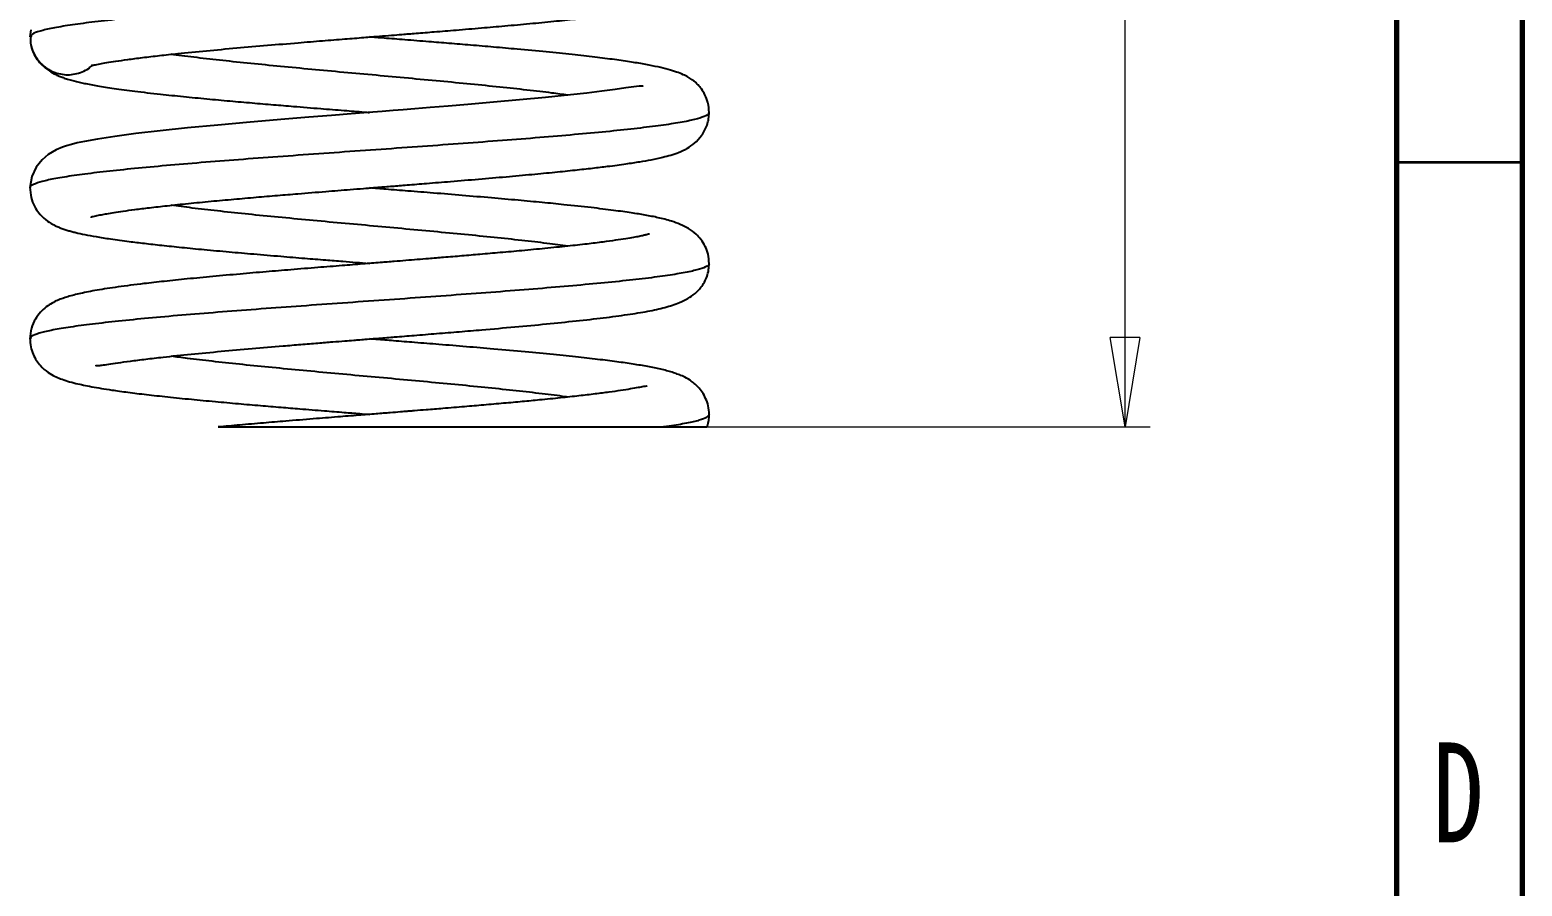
# Model space of a CAD drawing. Header units: millimetres. Extents: x 15 to 205, y 5 to 292.
# Drawn here: x 145.7 to 205, y 169.7 to 203.8 of the extents above; entities that cross this region are included whole.
import ezdxf

# ---------------------------------------------------------------- set-up
doc = ezdxf.new("R2010")
doc.units = ezdxf.units.MM
doc.styles.add('SLDTEXTSTYLE1', font='TXT', dxfattribs={"width": 0.75})
doc.dimstyles.new('SLDDIMSTYLE1', dxfattribs={"dimtxt": 3.5, "dimasz": 3.556, "dimexe": 0, "dimexo": 0.0625, "dimgap": 0.875, "dimtad": 1, "dimrnd": 1e-09, "dimzin": 4, "dimdsep": 46, "dimtxsty": 'SLDTEXTSTYLE1', "dimblk1": 'CLOSED', "dimblk2": 'CLOSED', "dimsah": 1, "dimcen": 0.09, "dimadec": 0, "dimazin": 1, "dimtfac": 1, "dimtofl": 0, "dimtmove": 0, "dimatfit": 3, "dimldrblk": 'CLOSED', "dimfxl": 1, "dimfrac": 2, "dimtolj": 1, "dimtzin": 12, "dimarcsym": 0})

# ---------------------------------------------------------------- blocks, each defined once
blk = doc.blocks.new('_Closed')
at = {"color": 0, "linetype": 'ByBlock', "lineweight": -2}
for p, q in [((-1, 0.166667), (0, 0)), ((-1, 0.166667), (-1, -0.166667)), ((0, 0), (-1, -0.166667)), ((0, 0), (-1, 0))]:
    blk.add_line(p, q, dxfattribs=at)
blk = doc.blocks.new('_D_1')
at = {"color": 7, "linetype": 'Continuous', "lineweight": 0, "transparency": 16777216}
for p, q in [((173.598, 260.981), (190.213, 260.981)), ((189.213, 187.981), (189.213, 260.981)), ((171.873, 187.981), (190.213, 187.981))]:
    blk.add_line(p, q, dxfattribs=at)
at = {"color": 7, "linetype": 'Continuous', "lineweight": 18, "transparency": 16777216, "xscale": 3.556, "yscale": 3.556}
for p, rotation in [((189.213, 260.981, 0.069), 90.00000000000043), ((189.213, 187.981, 0.069), 270.0000000000004)]:
    blk.add_blockref('_Closed', p, dxfattribs=dict(at, rotation=rotation))
at = {"color": 7, "linetype": 'Continuous', "lineweight": 18, "transparency": 16777216, "insert": (184.701, 220.486), "char_height": 3.5, "attachment_point": 1, "rotation": 90, "style": 'SLDTEXTSTYLE1'}
blk.add_mtext('73.00', dxfattribs=at)

msp = doc.modelspace()

# ---------------------------------------------------------------- linework, layer by layer
at = {"color": 7, "linetype": 'Continuous', "lineweight": 70}
for p, q in [((205, 292), (205, 5)), ((200, 287), (200, 10))]:
    msp.add_line(p, q, dxfattribs=at)
at = {"color": 7, "linetype": 'Continuous', "lineweight": 25}
msp.add_line((145.712, 203.764), (145.683, 203.481), dxfattribs=at)
at = {"color": 7, "linetype": 'Continuous', "lineweight": 35}
msp.add_line((200, 198.5), (205, 198.5), dxfattribs=at)
at = {"color": 7, "linetype": 'Continuous', "lineweight": 25, "flags": 128}
msp.add_lwpolyline([(170.044, 201.511), (170.047, 201.523), (169.896, 201.532), (169.681, 201.504), (169.365, 201.456), (168.945, 201.395), (168.417, 201.325), (167.814, 201.251), (167.176, 201.18), (166.174, 201.077), (165.142, 200.978), (164.108, 200.885), (163.093, 200.798), (162.308, 200.733), (161.587, 200.673), (160.987, 200.625), (160.515, 200.587), (160.118, 200.555), (159.679, 200.52), (159.123, 200.476), (158.452, 200.422), (157.667, 200.36), (156.773, 200.288), (155.819, 200.21), (154.441, 200.093), (153.147, 199.979), (151.951, 199.865), (150.864, 199.753), (149.894, 199.641), (149.051, 199.531), (148.371, 199.426), (147.844, 199.329), (147.563, 199.268), (147.328, 199.209), (147.129, 199.151), (146.969, 199.096), (146.721, 198.99), (146.41, 198.804), (146.161, 198.593), (145.93, 198.303), (145.755, 197.93), (145.683, 197.481), (145.683, 197.481)], dxfattribs=at)
at = {"color": 7, "linetype": 'Continuous', "lineweight": 25}
for points, knots in [([(172.658, 206.482), (172.66, 206.458), (172.667, 206.395), (172.451, 206.293), (172.034, 206.176), (171.416, 206.059), (170.617, 205.942), (169.644, 205.824), (168.514, 205.707), (167.245, 205.59), (165.853, 205.473), (164.361, 205.356), (162.792, 205.238), (161.168, 205.121), (159.515, 205.004), (157.856, 204.887), (156.217, 204.77), (154.623, 204.652), (153.097, 204.535), (151.664, 204.418), (150.343, 204.301), (149.155, 204.184), (148.117, 204.067), (147.248, 203.949), (146.553, 203.832), (146.063, 203.715), (145.796, 203.624), (145.761, 203.573), (145.752, 203.561)], [0, 0, 0, 0, 0.024482, 0.064597, 0.104714, 0.144834, 0.18495, 0.225066, 0.265187, 0.305303, 0.345419, 0.385539, 0.425656, 0.465771, 0.505891, 0.546009, 0.586123, 0.626243, 0.666361, 0.706476, 0.746595, 0.786714, 0.826828, 0.866947, 0.907067, 0.947181, 0.9873, 1, 1, 1, 1]), ([(148.149, 202.364), (148.147, 202.362), (148.124, 202.339), (148.232, 202.372), (148.427, 202.404), (148.734, 202.461), (149.097, 202.519), (149.569, 202.587), (150.151, 202.663), (150.818, 202.742), (151.655, 202.832), (152.671, 202.933), (153.874, 203.043), (155.1, 203.149), (156.248, 203.245), (157.282, 203.329), (158.156, 203.399), (158.913, 203.459), (159.531, 203.508), (160.034, 203.548), (160.518, 203.587), (161.085, 203.632), (161.806, 203.691), (162.677, 203.762), (163.617, 203.841), (164.597, 203.926), (165.563, 204.014), (166.502, 204.104), (167.364, 204.193), (168.134, 204.279), (168.92, 204.377), (169.683, 204.486), (170.383, 204.608), (170.945, 204.736), (171.381, 204.863), (171.815, 205.05), (172.167, 205.303), (172.408, 205.591), (172.555, 205.852), (172.663, 206.158), (172.675, 206.393), (172.681, 206.51)], [0, 0, 0, 0, 0.002286, 0.027451, 0.056954, 0.079087, 0.103197, 0.129282, 0.157323, 0.185797, 0.213598, 0.254002, 0.292839, 0.330093, 0.36574, 0.393088, 0.41808, 0.439161, 0.456319, 0.469546, 0.481076, 0.496834, 0.517143, 0.542016, 0.571469, 0.599532, 0.630788, 0.66262, 0.693092, 0.72222, 0.750013, 0.789204, 0.82543, 0.858707, 0.889127, 0.917747, 0.94539, 0.959052, 0.972685, 0.986327, 1, 1, 1, 1]), ([(145.734, 203.561), (145.721, 203.507), (145.692, 203.388), (145.703, 203.27), (145.709, 203.205)], [0, 0, 0, 0, 0.449271, 1, 1, 1, 1]), ([(172.682, 200.481), (172.671, 200.613), (172.652, 200.86), (172.529, 201.173), (172.387, 201.408), (172.267, 201.551), (172.175, 201.644), (172.095, 201.716), (171.99, 201.797), (171.841, 201.891), (171.64, 201.991), (171.38, 202.092), (171.05, 202.193), (170.651, 202.292), (170.169, 202.39), (169.595, 202.486), (168.919, 202.583), (168.133, 202.682), (167.229, 202.783), (166.199, 202.888), (165.147, 202.986), (164.135, 203.076), (163.227, 203.153), (162.366, 203.225), (161.492, 203.296), (160.629, 203.365), (159.841, 203.428), (159.374, 203.465), (159.182, 203.481)], [0, 0, 0, 0, 0.023612, 0.044152, 0.061618, 0.076127, 0.082456, 0.090707, 0.108878, 0.134133, 0.166455, 0.205768, 0.246503, 0.291618, 0.33987, 0.391255, 0.445786, 0.503477, 0.564339, 0.628394, 0.695684, 0.74762, 0.796339, 0.841086, 0.881875, 0.930125, 0.971389, 1, 1, 1, 1]), ([(145.711, 203.197), (145.739, 203.084), (145.793, 202.869), (145.958, 202.592), (146.172, 202.343), (146.425, 202.142), (146.684, 201.995), (146.882, 201.907), (147.048, 201.847), (147.23, 201.788), (147.49, 201.716), (147.858, 201.632), (148.378, 201.535), (149.036, 201.432), (149.861, 201.322), (150.789, 201.216), (151.759, 201.115), (152.689, 201.025), (153.606, 200.941), (154.493, 200.863), (155.339, 200.791), (156.246, 200.716), (157.184, 200.64), (158.125, 200.565), (158.775, 200.513), (159.111, 200.486), (159.182, 200.481)], [0, 0, 0, 0, 0.03567, 0.067612, 0.095815, 0.131256, 0.158801, 0.178963, 0.198221, 0.2202, 0.244901, 0.290074, 0.34219, 0.401235, 0.46721, 0.540002, 0.600233, 0.656709, 0.709456, 0.758506, 0.803881, 0.845596, 0.901328, 0.948916, 0.989197, 1, 1, 1, 1]), ([(145.712, 203.197), (145.712, 203.194), (145.722, 203.094), (145.794, 202.904), (145.927, 202.642), (146.115, 202.413), (146.344, 202.226), (146.606, 202.088), (146.889, 202.001), (147.183, 201.971), (147.477, 202.001), (147.759, 202.089), (147.991, 202.205), (148.111, 202.31), (148.157, 202.35)], [0, 0, 0, 0, 0.00273, 0.09671, 0.19069, 0.284472, 0.378254, 0.472232, 0.566209, 0.65999, 0.753771, 0.847749, 0.941726, 1, 1, 1, 1]), ([(167.064, 201.168), (166.855, 201.197), (166.361, 201.264), (165.451, 201.371), (164.371, 201.488), (163.21, 201.606), (161.99, 201.723), (160.727, 201.84), (159.441, 201.957), (158.151, 202.074), (156.876, 202.192), (155.636, 202.309), (154.45, 202.426), (153.332, 202.543), (152.315, 202.66), (151.634, 202.743), (151.333, 202.788), (151.299, 202.793)], [0, 0, 0, 0, 0.052818, 0.124959, 0.1971, 0.269249, 0.341391, 0.413531, 0.48568, 0.557823, 0.629962, 0.70211, 0.774255, 0.846393, 0.91854, 0.990686, 1, 1, 1, 1]), ([(172.657, 200.48), (172.663, 200.464), (172.684, 200.41), (172.509, 200.317), (172.135, 200.199), (171.554, 200.082), (170.791, 199.965), (169.852, 199.848), (168.751, 199.731), (167.509, 199.613), (166.14, 199.496), (164.666, 199.379), (163.111, 199.262), (161.496, 199.145), (159.846, 199.027), (158.187, 198.91), (156.542, 198.793), (154.937, 198.676), (153.396, 198.559), (151.941, 198.442), (150.597, 198.324), (149.381, 198.207), (148.312, 198.09), (147.407, 197.973), (146.68, 197.856), (146.135, 197.738), (145.806, 197.621), (145.664, 197.535), (145.694, 197.488), (145.7, 197.48)], [0, 0, 0, 0, 0.015332, 0.054396, 0.093456, 0.132521, 0.171585, 0.210645, 0.24971, 0.288775, 0.327835, 0.366899, 0.405964, 0.445024, 0.484088, 0.523154, 0.562214, 0.601277, 0.640343, 0.679404, 0.718466, 0.757532, 0.796594, 0.835655, 0.874721, 0.913784, 0.952844, 0.99191, 1, 1, 1, 1]), ([(148.097, 196.336), (148.098, 196.334), (148.1, 196.331), (148.13, 196.335), (148.186, 196.346), (148.282, 196.368), (148.394, 196.392), (148.55, 196.423), (148.749, 196.46), (149.034, 196.507), (149.401, 196.563), (149.867, 196.626), (150.445, 196.698), (151.149, 196.778), (151.967, 196.863), (152.857, 196.95), (153.764, 197.033), (154.65, 197.11), (155.503, 197.183), (156.425, 197.259), (157.388, 197.337), (158.263, 197.407), (158.894, 197.458), (159.287, 197.489), (159.57, 197.511), (159.819, 197.531), (160.181, 197.56), (160.735, 197.604), (161.512, 197.667), (162.466, 197.745), (163.526, 197.833), (164.61, 197.927), (165.625, 198.019), (166.539, 198.107), (167.341, 198.19), (168.037, 198.267), (168.72, 198.349), (169.356, 198.434), (169.922, 198.521), (170.395, 198.604), (170.807, 198.692), (171.172, 198.79), (171.466, 198.888), (171.786, 199.032), (172.113, 199.254), (172.399, 199.555), (172.582, 199.901), (172.671, 200.232), (172.678, 200.417), (172.681, 200.51)], [0, 0, 0, 0, 0.007182, 0.016571, 0.033261, 0.047097, 0.058015, 0.067474, 0.082331, 0.099877, 0.120123, 0.143078, 0.168755, 0.197167, 0.228299, 0.259428, 0.288652, 0.315963, 0.341347, 0.364792, 0.396299, 0.423406, 0.438183, 0.449077, 0.456141, 0.461844, 0.469901, 0.486405, 0.508219, 0.535356, 0.567837, 0.600924, 0.633531, 0.664154, 0.692793, 0.719442, 0.744093, 0.777304, 0.805993, 0.831591, 0.859246, 0.879191, 0.900422, 0.922636, 0.940192, 0.958829, 0.978741, 0.989209, 1, 1, 1, 1]), ([(145.683, 197.51), (145.692, 197.371), (145.709, 197.105), (145.85, 196.76), (146.027, 196.488), (146.253, 196.25), (146.511, 196.07), (146.719, 195.965), (146.87, 195.901), (147.027, 195.843), (147.184, 195.793), (147.341, 195.748), (147.567, 195.691), (147.872, 195.624), (148.32, 195.541), (148.9, 195.45), (149.549, 195.362), (150.238, 195.278), (150.931, 195.2), (151.723, 195.118), (152.617, 195.031), (153.575, 194.943), (154.593, 194.854), (155.602, 194.769), (156.562, 194.69), (157.387, 194.624), (158.068, 194.569), (158.644, 194.523), (158.999, 194.495), (159.176, 194.481), (159.182, 194.481)], [0, 0, 0, 0, 0.028844, 0.054977, 0.078333, 0.098956, 0.128337, 0.151161, 0.171535, 0.191484, 0.211035, 0.230219, 0.249064, 0.292053, 0.339381, 0.393821, 0.45535, 0.500305, 0.548387, 0.599589, 0.653912, 0.710841, 0.764224, 0.821253, 0.870658, 0.912469, 0.946708, 0.973389, 0.999044, 1, 1, 1, 1]), ([(172.682, 194.481), (172.672, 194.606), (172.652, 194.861), (172.527, 195.175), (172.361, 195.44), (172.134, 195.681), (171.867, 195.87), (171.539, 196.034), (171.136, 196.181), (170.668, 196.302), (170.14, 196.404), (169.579, 196.494), (168.869, 196.593), (167.981, 196.702), (167.019, 196.805), (166.037, 196.903), (165.079, 196.992), (164.017, 197.086), (162.89, 197.182), (161.775, 197.273), (160.756, 197.355), (159.906, 197.423), (159.397, 197.463), (159.182, 197.481)], [0, 0, 0, 0, 0.023664, 0.048457, 0.074687, 0.102619, 0.142746, 0.182714, 0.221067, 0.275989, 0.328428, 0.381684, 0.441658, 0.508518, 0.582253, 0.635234, 0.691251, 0.750299, 0.812373, 0.871672, 0.923414, 0.967626, 1, 1, 1, 1]), ([(167.07, 195.168), (166.798, 195.205), (166.234, 195.28), (165.242, 195.395), (164.145, 195.512), (162.97, 195.629), (161.74, 195.746), (160.471, 195.863), (159.182, 195.981), (157.894, 196.098), (156.625, 196.215), (155.394, 196.332), (154.22, 196.449), (153.123, 196.567), (152.132, 196.681), (151.568, 196.756), (151.297, 196.792)], [0, 0, 0, 0, 0.06712, 0.139288, 0.211449, 0.283608, 0.355776, 0.427938, 0.500096, 0.572264, 0.644427, 0.716584, 0.788751, 0.860916, 0.933073, 1, 1, 1, 1]), ([(170.302, 195.642), (170.302, 195.642), (170.304, 195.646), (170.279, 195.641), (170.203, 195.622), (170.07, 195.59), (169.894, 195.553), (169.664, 195.51), (169.355, 195.457), (168.955, 195.397), (168.447, 195.328), (167.816, 195.25), (167.051, 195.165), (166.184, 195.076), (165.28, 194.99), (164.411, 194.912), (163.61, 194.842), (162.856, 194.778), (162.172, 194.721), (161.576, 194.672), (161.078, 194.632), (160.622, 194.595), (160.133, 194.556), (159.563, 194.511), (158.871, 194.456), (158.043, 194.39), (157.084, 194.313), (156.074, 194.231), (155.036, 194.145), (153.996, 194.055), (152.945, 193.961), (151.939, 193.865), (151.025, 193.771), (150.091, 193.666), (149.186, 193.55), (148.354, 193.422), (147.699, 193.295), (147.185, 193.163), (146.797, 193.034), (146.402, 192.825), (146.094, 192.55), (145.886, 192.269), (145.721, 191.914), (145.695, 191.627), (145.682, 191.481)], [0, 0, 0, 0, 0.001118, 0.018619, 0.033952, 0.047126, 0.061236, 0.078058, 0.097606, 0.119892, 0.14493, 0.172728, 0.203295, 0.236186, 0.267042, 0.294756, 0.319308, 0.340685, 0.362127, 0.378961, 0.391866, 0.404498, 0.417442, 0.432941, 0.452213, 0.475267, 0.502119, 0.53278, 0.561253, 0.592392, 0.626154, 0.659866, 0.692065, 0.722763, 0.766012, 0.805941, 0.842553, 0.875849, 0.90611, 0.935836, 0.9511, 0.966828, 0.983118, 1, 1, 1, 1]), ([(172.666, 194.48), (172.671, 194.472), (172.702, 194.426), (172.558, 194.34), (172.228, 194.223), (171.685, 194.106), (170.958, 193.988), (170.052, 193.871), (168.984, 193.754), (167.768, 193.637), (166.422, 193.52), (164.969, 193.402), (163.428, 193.285), (161.822, 193.168), (160.178, 193.051), (158.518, 192.934), (156.869, 192.817), (155.254, 192.699), (153.698, 192.582), (152.225, 192.465), (150.856, 192.348), (149.612, 192.231), (148.514, 192.113), (147.575, 191.996), (146.81, 191.879), (146.23, 191.762), (145.857, 191.645), (145.679, 191.551), (145.701, 191.496), (145.707, 191.481)], [0, 0, 0, 0, 0.007621, 0.046689, 0.085762, 0.124834, 0.163901, 0.202974, 0.242046, 0.281113, 0.320185, 0.359258, 0.398326, 0.437397, 0.47647, 0.515538, 0.554609, 0.593682, 0.632751, 0.67182, 0.710894, 0.749963, 0.789032, 0.828106, 0.867176, 0.906244, 0.945318, 0.984388, 1, 1, 1, 1]), ([(148.298, 190.439), (148.298, 190.435), (148.299, 190.415), (148.373, 190.417), (148.536, 190.435), (148.804, 190.476), (149.179, 190.532), (149.668, 190.601), (150.272, 190.678), (151.069, 190.77), (152.062, 190.874), (153.253, 190.987), (154.482, 191.096), (155.554, 191.187), (156.437, 191.26), (157.097, 191.314), (157.682, 191.361), (158.158, 191.399), (158.518, 191.428), (158.813, 191.451), (159.146, 191.478), (159.606, 191.514), (160.231, 191.564), (160.998, 191.625), (161.858, 191.695), (162.757, 191.769), (163.803, 191.857), (164.974, 191.959), (166.234, 192.077), (167.419, 192.197), (168.501, 192.321), (169.429, 192.443), (170.237, 192.574), (170.921, 192.723), (171.443, 192.892), (171.833, 193.08), (172.116, 193.272), (172.334, 193.492), (172.492, 193.727), (172.598, 193.962), (172.67, 194.218), (172.678, 194.415), (172.682, 194.51)], [0, 0, 0, 0, 0.005954, 0.027416, 0.050324, 0.074695, 0.100533, 0.127827, 0.156542, 0.185459, 0.227476, 0.267858, 0.306567, 0.343582, 0.363972, 0.383562, 0.400302, 0.413716, 0.423797, 0.430662, 0.438559, 0.451765, 0.469278, 0.491105, 0.516519, 0.542572, 0.568959, 0.609171, 0.650174, 0.69198, 0.73461, 0.777649, 0.818322, 0.856374, 0.892056, 0.91463, 0.935699, 0.954645, 0.967516, 0.979299, 0.990082, 1, 1, 1, 1]), ([(145.683, 191.511), (145.688, 191.395), (145.699, 191.17), (145.801, 190.87), (145.935, 190.62), (146.134, 190.363), (146.395, 190.143), (146.689, 189.979), (146.894, 189.897), (147.18, 189.8), (147.574, 189.694), (148.139, 189.576), (148.838, 189.461), (149.577, 189.359), (150.316, 189.269), (151.158, 189.176), (152.072, 189.083), (153.018, 188.994), (153.941, 188.911), (154.817, 188.835), (155.633, 188.767), (156.48, 188.697), (157.319, 188.629), (158.116, 188.566), (158.716, 188.518), (159.052, 188.491), (159.182, 188.481)], [0, 0, 0, 0, 0.0239, 0.046265, 0.06706, 0.086302, 0.120408, 0.14959, 0.185159, 0.223111, 0.263769, 0.329825, 0.401989, 0.453518, 0.507793, 0.564844, 0.624112, 0.680211, 0.731864, 0.7791, 0.821943, 0.860411, 0.909928, 0.949674, 0.98041, 1, 1, 1, 1]), ([(172.682, 188.481), (172.674, 188.596), (172.659, 188.82), (172.552, 189.117), (172.414, 189.365), (172.208, 189.621), (171.939, 189.84), (171.654, 189.992), (171.469, 190.067), (171.266, 190.139), (171.05, 190.203), (170.741, 190.282), (170.316, 190.372), (169.743, 190.469), (169.1, 190.562), (168.353, 190.657), (167.485, 190.756), (166.488, 190.859), (165.362, 190.967), (164.197, 191.071), (163.046, 191.169), (161.991, 191.256), (161.022, 191.334), (160.185, 191.401), (159.587, 191.448), (159.268, 191.474), (159.182, 191.481)], [0, 0, 0, 0, 0.024249, 0.046982, 0.068161, 0.0878, 0.122726, 0.152693, 0.179539, 0.206197, 0.232947, 0.259805, 0.313929, 0.368753, 0.424545, 0.4828, 0.544034, 0.608244, 0.675444, 0.745631, 0.803939, 0.86051, 0.909904, 0.952083, 0.987061, 1, 1, 1, 1]), ([(167.064, 189.169), (167.03, 189.174), (166.73, 189.218), (166.051, 189.301), (165.032, 189.418), (163.914, 189.535), (162.729, 189.652), (161.489, 189.77), (160.214, 189.887), (158.924, 190.004), (157.638, 190.121), (156.375, 190.238), (155.154, 190.356), (153.993, 190.473), (152.915, 190.59), (152.005, 190.697), (151.512, 190.764), (151.304, 190.792)], [0, 0, 0, 0, 0.009122, 0.081298, 0.153473, 0.225657, 0.297835, 0.370009, 0.442193, 0.514372, 0.586545, 0.658729, 0.730909, 0.803082, 0.875264, 0.947445, 1, 1, 1, 1]), ([(170.21, 189.593), (170.21, 189.594), (170.211, 189.6), (170.181, 189.602), (170.086, 189.588), (169.871, 189.547), (169.568, 189.493), (169.168, 189.428), (168.7, 189.362), (168.148, 189.291), (167.506, 189.216), (166.769, 189.136), (166.011, 189.06), (165.251, 188.988), (164.509, 188.92), (163.741, 188.853), (162.934, 188.784), (162.168, 188.721), (161.503, 188.667), (161.076, 188.632), (160.826, 188.612), (160.639, 188.597), (160.366, 188.575), (159.954, 188.542), (159.401, 188.498), (158.705, 188.443), (157.868, 188.376), (156.897, 188.298), (155.908, 188.217), (154.932, 188.136), (154.03, 188.058), (153.45, 188.006), (153.168, 187.981)], [0, 0, 0, 0, 0.004814, 0.025155, 0.06529, 0.104635, 0.143093, 0.180746, 0.219783, 0.260896, 0.304091, 0.349371, 0.39673, 0.433618, 0.471673, 0.510872, 0.547372, 0.587592, 0.618136, 0.638982, 0.645762, 0.652088, 0.664245, 0.682707, 0.707481, 0.738577, 0.776005, 0.819776, 0.869903, 0.911693, 0.957087, 1, 1, 1, 1]), ([(172.677, 188.475), (172.658, 188.438), (172.619, 188.362), (172.308, 188.246), (171.809, 188.129), (171.289, 188.04), (170.945, 187.991), (170.873, 187.981)], [0, 0, 0, 0, 0.225693, 0.462714, 0.699715, 0.936747, 1, 1, 1, 1]), ([(172.59, 187.979), (172.597, 187.993), (172.672, 188.149), (172.677, 188.335), (172.682, 188.505)], [0, 0, 0, 0, 0.0863748, 1, 1, 1, 1]), ([(172.682, 188.481), (172.682, 188.481), (172.684, 188.479), (172.68, 188.477), (172.677, 188.475)], [0, 0, 0, 0, 0.043459, 1, 1, 1, 1]), ([(153.168, 187.981), (153.169, 187.981), (153.172, 187.981), (153.269, 187.981), (153.583, 187.981), (154.151, 187.981), (154.866, 187.981), (155.606, 187.981), (156.359, 187.981), (157.139, 187.981), (157.95, 187.981), (158.78, 187.981), (159.63, 187.981), (160.488, 187.981), (161.389, 187.981), (162.322, 187.981), (163.287, 187.981), (164.239, 187.981), (165.181, 187.981), (166.098, 187.981), (166.99, 187.981), (167.841, 187.981), (168.602, 187.981), (169.27, 187.981), (169.855, 187.981), (170.397, 187.981), (170.714, 187.981), (170.873, 187.981)], [0, 0, 0, 0, 0.002231, 0.008289, 0.029754, 0.070077, 0.111345, 0.149674, 0.188011, 0.227354, 0.2667, 0.307318, 0.347938, 0.389423, 0.430908, 0.478142, 0.525378, 0.573835, 0.622291, 0.672292, 0.722294, 0.77369, 0.825086, 0.868373, 0.911659, 0.955829, 1, 1, 1, 1]), ([(170.873, 187.981), (171.068, 187.981), (171.459, 187.981), (171.892, 187.981), (172.216, 187.981), (172.436, 187.981), (172.566, 187.981), (172.581, 187.981), (172.587, 187.981)], [0, 0, 0, 0, 0.188873, 0.379468, 0.543491, 0.707515, 0.876295, 1, 1, 1, 1])]:
    msp.add_open_spline(points, degree=3, knots=knots, dxfattribs=at)

# ---------------------------------------------------------------- texts
at = {"color": 7, "linetype": 'Continuous', "lineweight": 0, "insert": (202.453, 175.441), "char_height": 3.969, "attachment_point": 2, "style": 'SLDTEXTSTYLE1'}
msp.add_mtext('D', dxfattribs=at)

# ---------------------------------------------------------------- dimensions: what is measured, and where the dimension line sits
at = {"color": 7, "linetype": 'Continuous', "lineweight": 18}
dim = msp.add_linear_dim(base=(189.213, 260.981), p1=(170.873, 187.981), p2=(172.598, 260.981), angle=90, dimstyle='SLDDIMSTYLE1', dxfattribs=at)
dim.commit()
dim.dimension.update_dxf_attribs({"geometry": '_D_1', "text_midpoint": (189.213, 226.305), "dimtype": 160})

doc.saveas('drawing.dxf')
